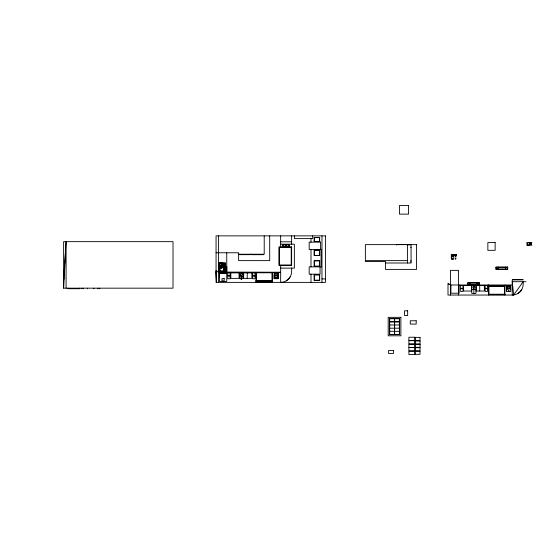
<?xml version="1.0" encoding="UTF-8"?>
<svg xmlns="http://www.w3.org/2000/svg" width="560" height="560" viewBox="0 0 560 560"><rect width="100%" height="100%" fill="white"/><g stroke="black" fill="none" stroke-linecap="round" stroke-linejoin="round"><path stroke-width="0.84" d="M274.113 273.007L274.113 278.698L278.299 278.698L278.215 272.958M274.785 276.612L274.785 275.114M274.785 276.227L274.785 275.688M277.207 278.215C277.606 279.125 277.207 277.347 277.683 278.334M277.613 276.808L277.613 275.184M277.613 276.227L277.613 275.688M278.047 273.098L278.054 276.479M278.299 278.607L278.299 273.007M506.604 285.67L506.604 291.361L510.79 291.361L510.706 285.628M506.723 291.193L506.688 285.628M510.51 289.471L510.538 285.761L506.877 285.754L506.849 289.142M507.276 289.282L507.276 288.043M507.276 288.89L507.283 288.323L510.195 288.169M508.403 290.15L508.655 289.926M510.104 289.471L510.104 288.043M510.104 288.89L510.104 288.351M225.82 270.69L226.478 269.99L226.016 270.158L226.38 270.753L225.015 268.779L226.212 267.673L225.736 268.52M225.26 269.283C224.084 267.547 224.252 270.011 225.4 269.248M225.176 268.66C223.559 268.331 225.001 269.472 224.651 268.625C223.517 270.116 226.212 267.428 225.659 267.4M224.833 268.772L224.882 268.59A0.847 0.847 0 0 1 226.163 268.261A0.847 0.847 0 0 1 226.149 269.619A0.847 0.847 0 0 1 224.854 269.227L224.574 268.772L224.238 269.178L224.364 268.597L224.343 269.199L225.519 268.492L224.98 267.981L224.966 266.77L225.407 268.387M224.574 268.786L223.979 269.22L224.826 269.353M225.463 269.878C224.644 270.501 223.958 267.834 225.015 268.982M225.617 270.606L225.169 270.662M225.225 270.648L224.315 270.676L225.449 270.606M225.4 269.178C223.034 269.29 224.84 267.932 226.212 267.876M224.7 268.681C223.762 268.821 224.238 268.702 224.756 269.248M225.015 268.842L223.979 268.59L224.336 268.639C225.162 269.402 223.496 268.317 225.134 269.136M224.665 268.59L224.658 269.241L223.979 268.618L224.161 269.29M63.623 288.169L63.623 241.654L173.012 241.654L173.012 288.169L63.623 288.169L66.087 241.654L66.087 288.169M224.882 270.193L224.511 270.361L225.477 270.816M225.372 269.752C221.851 269.815 227.899 270.942 225.876 270.263M63.623 279.769L66.087 241.654M224.742 270.585C224.77 270.844 226.912 271.18 225.89 269.878M225.246 270.081C223.734 270.788 225.855 270.123 225.904 269.689M225.498 268.485C224.749 267.547 224.91 270.067 224.882 268.59M225.953 268.723C227.213 267.617 225.645 270.592 225.008 269.227M224.203 268.954L223.979 268.653M224.42 269.094C223.51 269.136 224.98 268.583 224.28 269.024M225.484 266.441L224.847 267.309L225.232 266.994M453.131 254.961L452.102 254.961L452.137 255.857M454.93 255.073L455.028 255.437M455.266 254.618L455.455 254.625A0.868 0.868 0 0 1 455.903 254.653L456.519 255.199L455.903 255.752A0.868 0.868 0 0 1 455.462 255.752L455.427 255.85A1.015 1.015 0 0 0 455.938 255.85L456.099 255.787M219.366 265.244L218.834 265.244M222.299 262.983C224.644 266.812 217.168 266.084 219.331 263.081C220.066 264.698 223.594 262.01 221.557 263.186L218.778 262.577L218.722 265.538L225.316 265.265L225.316 262.892L218.904 262.542L219.373 263.074M527.163 243.943L526.946 244.104M224.567 268.912L224.077 268.863L224.504 268.702M452.403 256.221L452.851 256.221M453.712 259.553L453.964 254.226M224.756 270.193L224.385 270.487L224.707 270.109A0.749 0.749 0 0 1 225.554 269.598A0.749 0.749 0 0 1 226.17 270.403A0.749 0.749 0 0 1 225.421 271.089L225.043 269.283L224.987 270.921L225.456 270.935M455.924 258.881L455.441 258.881L455.826 258.65M452.417 259.224L452.9 259.028M452.711 259.238L452.641 258.86M455.609 259.063L455.707 258.727M530.439 243.159L530.292 244.538M530.257 244.342L530.964 244.622L531.034 243.285M225.33 270.816L225.995 269.948M224.119 268.898L224.455 268.807M256.102 281.099L255.99 280.644M224.763 270.312L224.308 270.445L224.686 270.452M224.903 268.898L225.386 268.758L224.371 267.561L225.092 267.099L226.212 267.512L225.659 267.561M225.519 267.883C225.414 267.19 223.447 267.862 225.456 267.127M224.798 267.358L224.896 266.896A0.749 0.749 0 0 1 226.072 267.036C226.086 267.022 223.384 267.694 226.093 268.17M224.896 266.896L224.707 267.057M224.539 268.03L225.232 267.624M226.002 267.057L224.658 268.289L224.728 267.113M224.49 268.485L224.959 268.457L224.833 269.234M225.043 267.316L224.707 266.896L223.944 267.19M224.532 270.893L224.413 270.431M224.595 269.57L225.617 269.857M225.134 267.099L225.603 267.533M224.903 269.101C225.008 267.547 227.458 269.017 225.953 269.332M226.429 268.891L225.043 267.925M223.972 270.354L224.539 270.193M225.232 267.967L224.399 267.659L224.707 267.918M225.449 268.17L225.547 268.086A0.749 0.749 0 0 0 226.072 267.036L226.485 267.372L226.093 267.764M225.113 270.116L224.595 270.585L225.043 270.368M224.623 267.281L224.686 267.379A0.749 0.749 0 0 0 225.61 268.135L226.093 267.561M225.834 267.218L225.953 267.267M226.261 267.148C226.737 266.602 225.953 269.556 226.212 267.26M225.26 270.571L225.82 270.081M226.254 268.863L226.212 268.324M226.051 268.639L225.974 268.289M226.212 267.309C226.254 266.917 226.541 268.667 226.191 268.317M225.673 270.382L226.121 270.165L225.442 270.704M226.191 269.129L226.191 268.695M226.142 268.688L226.485 268.387L226.121 268.268M226.107 269.57L226.317 268.961M226.037 270.487L226.002 269.703M225.953 269.129L226.478 269.451L226.016 269.346M527.044 244.09L526.981 243.614L527.219 244.02M224.392 270.403L224.616 269.283M224.385 268.66L224.427 269.143M530.005 243.775L529.704 244.076L530.005 243.775A0.917 0.917 0 0 1 530.187 243.306L530.831 243.047L531.335 243.607A0.938 0.938 0 0 1 531.286 244.104L531.09 244.538M224.98 270.424L225.155 270.977M455.105 254.863L454.867 255.346L455.329 255.703M218.834 262.913L219.366 262.913M219.156 262.948L218.953 262.542M225.274 263.298C223.951 261.996 226.611 265.146 223.489 263.256A0.826 0.826 0 0 0 222.663 264.075M276.423 278.131C276.99 277.186 275.366 276.85 275.87 277.956M508.438 290.08L508.935 290.08M224.259 268.723L224.252 269.143M224.868 267.155L225.26 267.456M224.371 269.185L223.979 269.22M224.805 268.639L224.847 268.324M225.393 269.066L225.043 269.353M226.45 269.955L226.191 269.101M226.338 268.877L226.051 269.206M225.904 270.165L226.38 269.535M225.904 270.774L226.31 270.809L224.903 269.71M290.164 276.899L288.421 279.167L286.146 280.91M521.745 289.562L520.002 291.83L517.727 293.573M453.194 255.766L453.299 255.178M454.923 254.926L456.309 254.835M523.215 279.874L512.246 279.874L512.246 295.043L513.674 294.952L523.215 281.701L523.215 284.081A10.969 10.969 0 0 1 512.246 295.043L448 295.043L448 283.164L450.464 284.991L512.246 284.991M224.364 270.242L224.357 270.676M218.722 265.153L219.191 264.901M241.129 279.041L241.647 279.153L241.248 278.985M314.202 241.521L319.69 241.521L319.69 237.587L314.202 237.587L314.202 241.521L319.69 241.521M314.202 237.587L319.69 237.587M314.202 255.57L319.69 255.57L314.202 255.57L314.202 250.089L319.69 250.089L319.69 255.57M314.202 250.089L319.69 250.089M314.202 266.238L319.69 266.238L314.202 266.238L314.202 260.757L319.69 260.757L319.69 266.238M314.202 260.757L319.69 260.757M314.202 280.294L319.69 280.294L314.202 280.294L314.202 274.806L319.69 274.806L319.69 280.294M314.202 274.806L319.69 274.806M224.49 269.703L224.707 270.151L224.98 269.836M453.096 255.857L453.285 255.185M453.292 255.822L452.837 255.976A0.868 0.868 0 0 1 452.396 255.976L452.235 255.969M241.269 279.097L241.269 277.935M531.034 244.44L530.453 244.517M224.399 268.331L224.728 268.534L224.469 268.289M225.953 267.708L226.359 267.309M224.924 270.718L224.588 270.872M226.338 269.962L226.121 269.283M530.453 243.208L530.929 243.208M289.282 244.524L289.282 244.888L283.017 244.706L283.199 246.218M453.033 256.011L452.2 256.011M224.924 270.109L225.372 270.361M219.107 265.153L218.918 265.622L219.373 265.083L221.753 264.789L222.299 265.174M219.401 270.725L219.401 271.152M219.436 273.245L226.744 273.105L226.744 281.47L219.436 281.47L219.436 273.245L226.744 273.245M224.448 269.71L224.588 269.654M223.909 266.672L219.142 266.672L219.142 271.194L223.937 271.194L223.937 266.672L219.114 266.707L219.142 271.194L223.993 271.159M221.844 266.959L223.615 267.043M223.951 267.344L224.343 267.344M223.951 267.407L224.343 267.407M223.055 267.596L223.538 267.68M223.951 267.596L224.868 267.547M219.387 268.905L219.387 269.318M223.636 269.514L223.636 269.927M223.636 270.158L223.559 271.124M223.965 270.137L224.385 270.543L223.972 270.543L224.882 270.494M218.995 271.355L226.8 271.355L226.8 266.483L224.014 266.483L224.014 268.919M218.995 271.383L226.702 271.334M509.845 291.207L509.033 291.207M221.459 266.532L218.96 266.546L218.967 271.355M280.665 241.801L291.634 241.801M526.666 242.515L531.888 242.515M528.507 242.606L529.34 242.606M280.665 244.181L294.371 244.181L294.371 268.121L280.665 268.121M289.282 244.706L289.282 246.4L283.017 246.281M411.068 244.72L407.407 244.72L411.068 244.629L411.068 263.004L385.476 263.004M527.499 245.119L528.395 245.119M528.507 245.119L529.34 245.119M526.666 245.21L531.888 245.21M410.697 247.555L411.068 247.555M216.055 252.77L238.623 252.77L238.623 260.631L269.696 260.631L269.696 235.865M238.623 254.233L264.215 254.233L264.215 235.865M451.29 257.635L451.36 256.774M451.29 257.691L451.339 258.643M455.483 257.957L455.896 257.957M452.417 258.181L452.83 258.181M451.521 259.553L451.269 254.226M365.372 260.624L407.407 260.624M410.697 260.806L411.068 260.806M410.697 261.961L411.068 261.961M221.788 263.529L223.433 263.529L223.433 264.628L221.788 264.628M225.274 264.852C223.118 265.16 228.032 265.237 223.489 264.901A0.826 0.826 0 0 1 222.901 264.663M495.999 267.274L507.696 267.274M495.999 269.101L507.696 269.101M226.653 273.357L219.527 273.357L219.436 276.934M277.991 273.623L274.414 273.623L274.414 275.184L277.991 275.184L278.026 273.091L274.379 273.35M239.743 276.815L242.998 276.815M275.912 277.739L276.423 277.739M276.745 278.439L277.739 278.439L277.739 277.83M278.215 278.53L274.197 278.53L274.197 275.338M63.623 278.852L64.113 278.852M321.972 278.908L325.444 278.908M512.61 279.51L522.844 279.51M255.99 281.099L272.44 281.099M525.952 281.701L512.246 281.701L513.674 294.952M255.99 282.016L272.44 282.016M479.346 282.982L467.831 282.982L467.831 284.991M448.819 284.445L450.464 284.445M467.831 284.809L479.346 284.809M506.842 285.761L510.552 285.796L510.503 288.862M488.481 285.908L504.931 285.908M510.545 285.88L506.877 285.88L506.919 288.687M488.943 286.132L504.476 286.132M506.905 286.286L510.489 286.286L510.489 287.847L506.905 287.847M488.481 286.363L504.931 286.363M507.129 286.993L506.877 285.754M471.751 289.478L475.972 289.478M488.943 294.224L504.476 294.224M488.943 294.448L504.476 294.448M488.481 294.679L504.931 294.679M389.515 318.689L399.56 318.689M389.515 325.024L399.56 324.961M389.515 328.188L399.56 328.188M389.515 331.296L399.56 331.359M389.515 334.467L399.56 334.467M276.164 278.117L276.451 277.263L276.458 277.956M226.744 272.188L280.665 272.328L218.519 272.328L216.055 270.501L216.447 280.686M455.609 255.794L455.455 255.766A0.938 0.938 0 0 0 455.924 255.801M452.543 256.011L452.396 255.99A0.938 0.938 0 0 0 452.858 256.018M225.974 267.911L225.386 267.33M224.539 268.163L225.134 268.527M225.134 270.354L225.498 270.718M452.263 255.927L451.787 255.423L452.396 254.863A0.868 0.868 0 0 1 452.837 254.87M219.191 263.256L218.722 263.004M224.483 269.003L224.434 268.653M221.557 264.971L222.026 265.447M530.187 244.419L530.047 244.118A0.91 0.91 0 0 1 530.11 243.628M224.091 269.024L223.965 266.672M275.94 277.284L275.912 278.131M223.986 271.327L223.951 266.49L218.96 266.546L226.359 266.525L226.394 271.278M488.67 285.908L488.712 286.363M216.055 271.782L216.51 282.38M223.965 266.847L224 268.569M224.364 267.197L224.343 267.596M223.846 268.646L223.615 266.721M223.272 267.365L223.279 268.324M223.055 266.721L223.055 267.274M222.964 266.721L222.971 267.687M222.446 266.728L222.369 267.694M222.145 266.728L222.152 267.694M222.054 266.728L222.061 267.694M221.837 266.735L221.844 267.694M221.536 266.735L221.55 268.569M221.452 266.735L221.459 268.569M221.235 266.735L221.249 268.569M221.144 266.735L221.158 268.569M220.927 266.742L220.941 268.576M219.947 268.898L219.968 271.145M219.73 268.905L219.751 271.152M219.457 266.749L219.464 267.302M219.373 266.749L219.254 268.261M527.94 243.663L527.94 244.076M507.514 267.274L507.514 269.101M505.687 267.092L505.687 269.283M505.505 267.274L505.505 269.101M504.931 284.991L504.931 295.043M504.476 285.908L504.476 294.679M498.197 267.274L498.197 269.101M498.015 267.092L498.015 269.283M496.181 267.274L496.181 269.101M488.943 285.908L488.943 294.679M488.481 284.991L488.481 295.043M488.117 284.991L488.117 286.636M479.724 285.551L479.724 291.032M479.164 282.982L479.164 284.809M478.982 284.991L479.346 285.173L479.346 282.8L467.649 282.8L467.649 285.173L468.013 284.991M477.337 282.8L477.337 284.991M477.155 282.982L477.155 284.809M476.602 284.991L476.238 284.991M473.865 285.551L473.865 286.3M473.865 288.127L473.865 293.412M470.757 284.991L470.386 284.991M469.84 282.982L469.84 284.809M469.658 282.8L469.658 284.991M459.151 284.991L459.151 293.216L450.926 293.216L450.926 284.991M458.507 295.043L458.507 270.368L450.464 270.368L450.464 295.043M407.407 263.004L407.407 244.538L396.445 244.538L396.445 245.007M399.378 318.626L399.378 334.53M394.625 318.626L394.625 334.53M394.45 318.626L394.45 334.53M389.697 318.626L389.697 334.53M389.508 331.359L389.508 334.467M321.972 235.865L321.972 282.38M321.062 249.158L321.062 267.421M319.571 237.706L319.571 241.402M319.571 250.208L319.571 255.451M319.571 260.876L319.571 266.119M319.571 274.925L319.571 280.168M314.328 237.706L314.328 241.402M314.328 250.208L314.328 255.451M314.328 260.876L314.328 266.119M314.328 274.925L314.328 280.168M312.739 235.865L312.739 238.609L294.455 238.609L294.455 235.865M311.003 238.217L311.003 242.144M311.003 249.459L311.003 266.868M311.003 274.176L311.003 282.38M291.634 235.865L291.634 244.419M291.634 267.932L291.634 271.411A10.969 10.969 0 0 1 280.665 282.38L280.665 265.384M289.373 246.645L289.373 244.454L289.002 244.454L289.002 246.645M283.29 246.582L283.29 244.454L282.926 244.454L282.926 246.582M280.665 235.865L280.665 246.925M274.694 274.106L277.704 273.882C279.174 276.164 274.582 276.696 274.694 275.016M272.44 272.328L272.44 282.38M271.985 281.099L256.445 281.099M263.578 254.233L263.578 254.688L252.063 254.688L252.063 254.233M255.99 272.237L255.99 282.38M250.782 254.233L250.782 254.66L239.267 254.66L239.267 254.233M247.233 272.888L247.233 278.369M241.486 277.935L241.486 279.132M241.367 272.328L241.367 273.637M241.367 275.464L241.367 278.642M226.744 252.77L226.744 272.328M222.334 263.529L222.334 264.628M221.788 263.34L221.788 264.817M218.519 235.865L218.519 282.38M99.778 288.169L99.778 288.806M97.916 288.169L97.916 288.806M93.842 288.169L93.842 288.806M87.591 288.169L87.591 288.806M83.363 288.169L83.363 288.806M81.914 288.169L81.914 288.806M79.807 288.169L79.807 288.722L67.998 288.722L67.998 288.169M455.448 254.604A0.938 0.938 0 0 1 455.924 254.604M452.382 254.828A0.938 0.938 0 0 1 452.858 254.828M530.138 244.083A0.868 0.868 0 0 1 530.138 243.642M531.244 243.642A0.868 0.868 0 0 1 531.244 244.083M219.233 270.872A0.749 0.749 0 0 1 219.233 269.801M219.233 268.058A0.749 0.749 0 0 1 220.136 266.868M225.246 266.721L225.61 266.777L225.26 266.672M452.081 255.332C452.9 257.047 453.607 254.009 452.081 255.332M455.147 255.108C455.966 256.83 456.673 253.792 455.147 255.108M285.796 245.455C286.244 246.855 286.881 244.468 285.796 245.455M455.469 255.969L455.91 256.165L455.469 255.969M530.264 243.691C530.684 245.784 531.685 242.347 530.264 243.691M219.373 265.083L218.946 265.615L219.373 265.083M408.576 205.527L399.441 205.527L399.441 214.123L408.576 214.123L408.576 205.527M325.444 235.865L216.055 235.865L216.055 282.38L325.444 282.38L325.444 235.865M320.6 242.144L309.176 242.144L309.176 249.459L320.6 249.459L320.6 242.144M495.138 242.564L487.858 242.564L487.858 250.334L495.138 250.334L495.138 242.564M289.464 244.524L282.835 244.524L282.835 246.582L289.464 246.582L289.464 244.524M416.549 244.629L365.372 244.629L365.372 261.541L385.476 261.541L385.476 269.395L416.549 269.395L416.549 244.629M291.634 246.925L278.95 246.925L278.95 265.384L291.634 265.384L291.634 246.925M291.228 247.289L279.356 247.289L279.356 265.02L291.228 265.02L291.228 247.289M320.054 266.868L309.176 266.868L309.176 274.176L320.054 274.176L320.054 266.868M507.696 267.092L495.999 267.092L495.999 269.283L507.696 269.283L507.696 267.092M271.985 272.783L256.445 272.783L256.445 280.644L271.985 280.644L271.985 272.783M230.153 272.881L227.773 272.881L227.773 275.625L230.153 275.625L230.153 272.881M239.057 272.881L230.832 272.881L230.832 278.369L239.057 278.369L239.057 272.881M242.998 272.888L239.743 272.888L239.743 278.642L242.998 278.642L242.998 272.888M251.874 272.888L243.649 272.888L243.649 278.369L251.874 278.369L251.874 272.888M255.052 272.888L252.672 272.888L252.672 275.625L255.052 275.625L255.052 272.888M230.16 276.031L227.787 276.031L227.787 278.775L230.16 278.775L230.16 276.031M255.059 276.038L252.686 276.038L252.686 278.782L255.059 278.782L255.059 276.038M224.189 278.649L221.991 278.649L221.991 280.847L224.189 280.847L224.189 278.649M463.008 285.544L460.635 285.544L460.635 288.288L463.008 288.288L463.008 285.544M471.555 285.544L463.33 285.544L463.694 291.032L471.555 291.032L471.555 285.544M475.972 285.551L471.751 285.551L471.751 293.412L475.972 293.412L475.972 285.551M484.365 285.551L476.14 285.551L476.14 291.032L484.365 291.032L484.365 285.551M487.543 285.551L485.163 285.551L485.163 288.295L487.543 288.295L487.543 285.551M463.022 288.701L460.649 288.701L460.649 291.438L463.022 291.438L463.022 288.701M487.557 288.701L485.177 288.701L485.177 291.445L487.557 291.445L487.557 288.701M407.659 310.8L404.558 310.8L404.558 315.553L407.659 315.553L407.659 310.8M400.876 317.345L388.192 317.345L388.192 335.804L400.876 335.804L400.876 317.345M399.56 318.626L389.515 318.626L389.515 334.53L399.56 334.53L399.56 318.626M416.206 320.775L410.27 320.775L410.27 324.065L416.206 324.065L416.206 320.775M399.56 321.79L389.515 321.79L399.56 321.853M414.834 337.232L408.898 337.232L408.898 340.522L414.834 340.522L414.834 337.232M420.042 337.365L415.198 337.365L415.198 340.382L420.042 340.382L420.042 337.365M414.834 340.711L408.898 340.711L408.898 344.001L414.834 344.001L414.834 340.711M420.042 340.998L415.198 340.998L415.198 344.015L420.042 344.015L420.042 340.998M414.834 344.169L408.898 344.169L408.898 347.459L414.834 347.459L414.834 344.169M420.042 344.302L415.198 344.302L415.198 347.319L420.042 347.319L420.042 344.302M414.834 347.585L408.898 347.585L408.898 350.875L414.834 350.875L414.834 347.585M420.042 347.725L415.198 347.725L415.198 350.742L420.042 350.742L420.042 347.725M393.456 350.49L388.612 350.49L388.612 353.507L393.456 353.507L393.456 350.49M414.834 351.183L408.898 351.183L408.898 354.473L414.834 354.473L414.834 351.183M419.986 351.316L415.142 351.316L415.142 354.333L419.986 354.333L419.986 351.316M240.912 275.338A0.917 0.917 0 0 0 242.284 274.547A0.917 0.917 0 0 0 240.912 273.756A0.917 0.917 0 0 0 240.912 275.338M473.403 288.008A0.917 0.917 0 0 0 474.775 287.217A0.917 0.917 0 0 0 473.403 286.419A0.917 0.917 0 0 0 473.403 288.008M219.632 265.258A1.407 1.407 0 0 0 221.746 264.033A1.407 1.407 0 0 0 219.632 262.815A1.407 1.407 0 0 0 219.632 265.258"/></g></svg>
